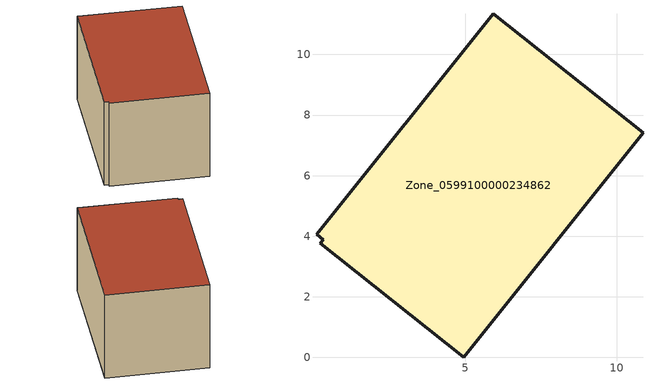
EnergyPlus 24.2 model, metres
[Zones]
Zone_0599100000234862
 floor ground (C_G): 0.09,4.06 5.93,11.35 10.87,7.41 4.95,0 0.22,3.77 0.31,3.89 z0.41
 wall outside (C_F): 10.87,7.41 5.93,11.35 0.09,4.06 0.31,3.89 0.22,3.77 4.95,0 10.87,7.41 z0.41:6.29
 roof outside (C_R): 5.93,11.35 0.09,4.06 0.31,3.89 0.22,3.77 4.95,0 10.87,7.41 z6.29
[BUILDING]
Pand.0599100000234862: North Axis=0; Terrain=City; Loads Convergence Tolerance Value=0.04; Temperature Convergence Tolerance Value=0.4; Solar Distribution=FullExterior; Maximum Number of Warmup Days=25; Minimum Number of Warmup Days=1
[Site:Location]
Rotterdam.The.Hague.AP_ZH_NLD Design_Conditions: Latitude=51.96; Longitude=4.45; Time Zone=1; Elevation=-4.5
[SITE:GROUNDTEMPERATURE:BUILDINGSURFACE]
18, 18, 18, 18, 18, 18, 18, 18, 18, 18, 18, 18
[MATERIAL] Thermal Absorptance=0.9; Solar Absorptance=0.7; Visible Absorptance=0.7
Name | Roughness | Thickness | Conductivity | Density | Specific Heat
G.TC.1946-1964 | MediumSmooth | 0.15 | 1 | 540 | 1210
F.TC.1946-1964 | Rough | 0.3 | 0.857143 | 1920 | 840
R.TC.1946-1964 | MediumRough | 0.2 | 0.235294 | 1500 | 1000
[CONSTRUCTION]
C_G: G.TC.1946-1964
C_F: F.TC.1946-1964
C_R: R.TC.1946-1964
[ZONE]
Zone_0599100000234862: Type=1; Multiplier=1; Ceiling Height=Autocalculate; Volume=Autocalculate; Floor Area=autocalculate; Part of Total Floor Area=Yes
[ZONEINFILTRATION:DESIGNFLOWRATE]
Infil_Zone_0599100000234862: Zone or ZoneList or Space or SpaceList=Zone_0599100000234862; Schedule=AlwaysOn; Design Flow Rate Calculation Method=Flow/Area; Flow Rate per Floor Area=0.003; Constant Term Coefficient=1; Temperature Term Coefficient=0; Velocity Term Coefficient=0; Velocity Squared Term Coefficient=0
[HVACTEMPLATE:ZONE:IDEALLOADSAIRSYSTEM]
Zone_0599100000234862: Maximum Heating Supply Air Temperature=50; Minimum Cooling Supply Air Temperature=13; Maximum Heating Supply Air Humidity Ratio=0.0156; Minimum Cooling Supply Air Humidity Ratio=0.0077; Heating Limit=NoLimit; Cooling Limit=NoLimit; Dehumidification Control Type=ConstantSensibleHeatRatio; Cooling Sensible Heat Ratio=0.7; Dehumidification Setpoint=60; Humidification Control Type=None; Humidification Setpoint=30; Outdoor Air Method=None; Outdoor Air Flow Rate per Person=0.00944; Outdoor Air Flow Rate per Zone Floor Area=0; Outdoor Air Flow Rate per Zone=0; Demand Controlled Ventilation Type=None; Outdoor Air Economizer Type=NoEconomizer; Heat Recovery Type=None; Sensible Heat Recovery Effectiveness=0.7; Latent Heat Recovery Effectiveness=0.65
[ZONECONTROL:THERMOSTAT]
ThermostatControl_Zone_0599100000234862: Zone or ZoneList=Zone_0599100000234862; Control Type Schedule=DualSetpointControlType; Control 1=Thermostat_Zone_0599100000234862; Temperature Difference Between Cutout And Setpoint=0
[THERMOSTATSETPOINT:DUALSETPOINT]
Thermostat_Zone_0599100000234862: Heating Setpoint Temperature Schedule=HeatingSetpoint_Zone_0599100000234862; Cooling Setpoint Temperature Schedule=CoolingSetpoint_Zone_0599100000234862
[SCHEDULE:COMPACT]
HeatingSetpoint_Zone_0599100000234862: Through: 12/31, For: AllDays, Until: 24:00, 21
CoolingSetpoint_Zone_0599100000234862: Through: 12/31, For: AllDays, Until: 24:00, 24
DualSetpointControlType: Through: 12/31, For: AllDays, Until: 24:00, 4
AlwaysOn: Through: 12/31, For: AllDays, Until: 24:00, 1
